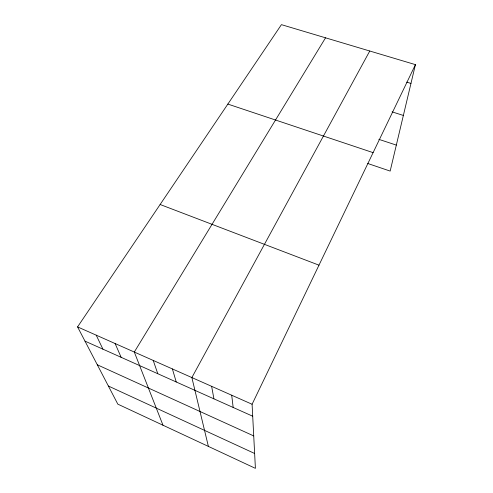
<?xml version="1.0" encoding="UTF-8"?>
<svg xmlns="http://www.w3.org/2000/svg" width="493" height="493" viewBox="0 0 493 493"><rect width="100%" height="100%" fill="white"/><g stroke="black" fill="none" stroke-linecap="round" stroke-linejoin="round"><path stroke-width="0.74" d="M415.426 64.638L252.089 404.26L255.405 468.35L117.815 404.143L77.574 326.902L281.429 24.65L415.426 64.638L390.16 171.083L367.729 163.485M369.762 51.013L191.869 377.57L208.385 446.411M325.546 37.819L134.306 352.045L162.986 425.225M406.707 82.121L410.965 83.422M392.095 111.874L403.366 115.448M378.834 139.34L396.329 145.096M227.852 104.078L373.102 152.645M160.126 204.503L318.983 265.166M77.574 326.902L252.089 404.26M84.987 341.131L252.706 416.209M97.312 364.783L253.729 435.929M108.374 386.025L254.634 453.48M96.203 335.16L102.932 349.161M115.109 343.541L121.136 357.314M153.212 360.426L157.791 373.719M172.396 368.937L176.229 381.976M211.639 386.333L213.913 398.843M231.71 395.226L233.171 407.464"/></g></svg>
